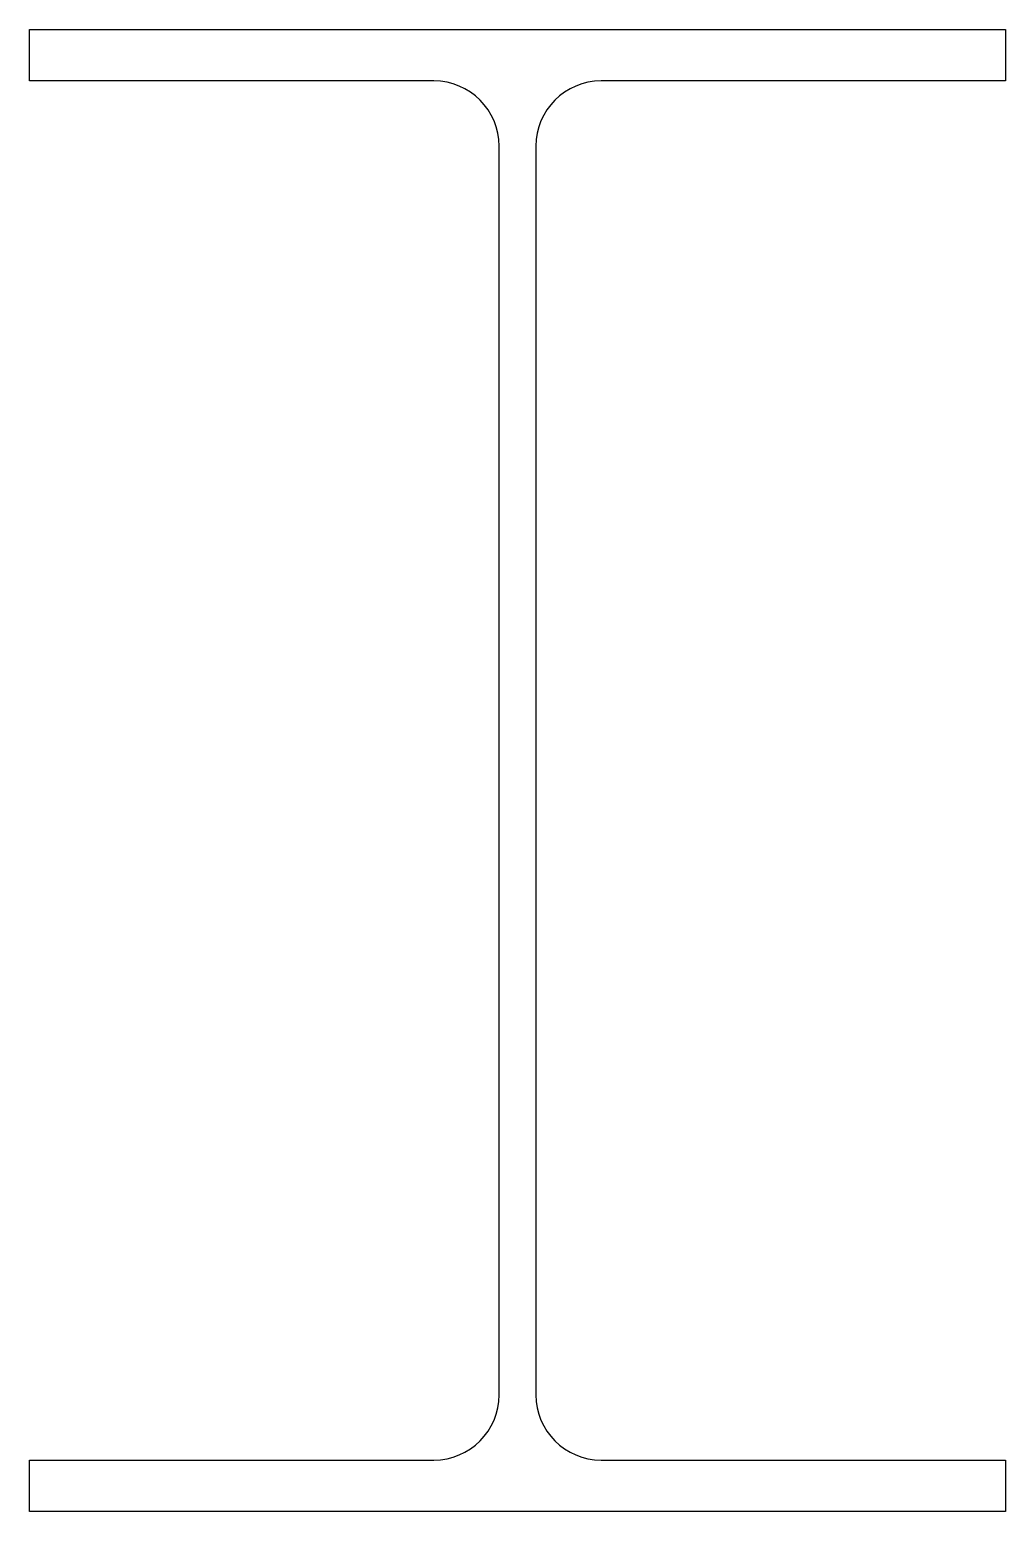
# Model space of a CAD drawing. Header units: millimetres. Extents: x -66 to 66, y 0 to 202.
import ezdxf

# ---------------------------------------------------------------- set-up
doc = ezdxf.new("R2010")
doc.units = ezdxf.units.MM
doc.header["$LTSCALE"] = 100
doc.layers.add('200UB22', color=18, linetype='Continuous', true_color=0x000000)

msp = doc.modelspace()

# ---------------------------------------------------------------- linework, layer by layer
at = {"layer": '200UB22'}
for p, q in [((-2.5, 15.9), (-2.5, 186.1)), ((2.5, 186.1), (2.5, 15.9))]:
    msp.add_line(p, q, dxfattribs=at)
for points in [[(-11.4, 195), (-66.5, 195), (-66.5, 202), (66.5, 202), (66.5, 195), (11.4, 195)], [(11.4, 7), (66.5, 7), (66.5, 0), (-66.5, 0), (-66.5, 7), (-11.4, 7)]]:
    msp.add_lwpolyline(points, dxfattribs=at)
for centre, start, end in [((-11.4, 186.1), 360, 90), ((11.4, 186.1), 90, 180), ((-11.4, 15.9), 270, 0), ((11.4, 15.9), 180, 270)]:
    msp.add_arc(centre, 8.9, start, end, dxfattribs=at)

doc.saveas('drawing.dxf')
